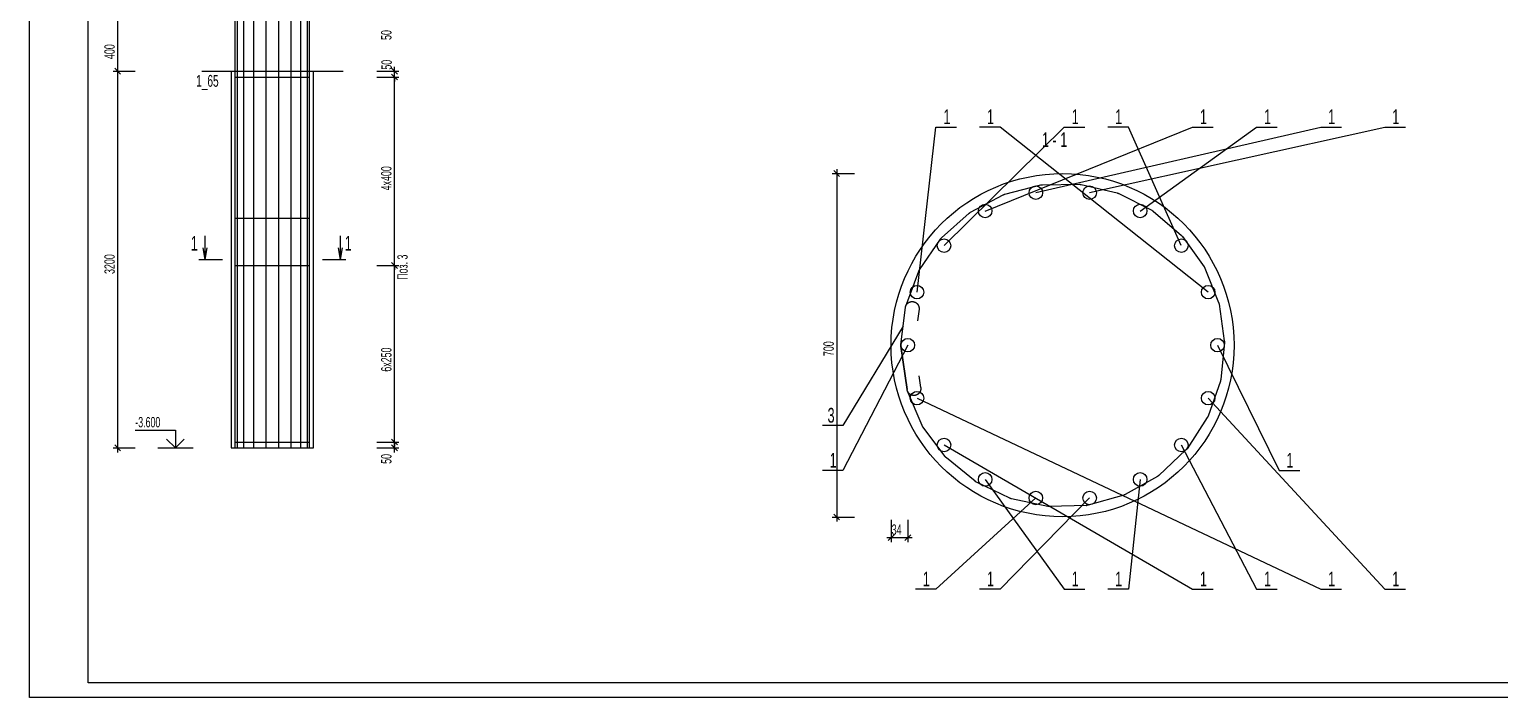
# Model space of a CAD drawing. Extents: x -483223 to 550073, y -164053 to -64662.
# Drawn here: x 298073 to 348063, y -124202 to -101505 of the extents above; entities that cross this region are included whole.
import ezdxf

# ---------------------------------------------------------------- set-up
doc = ezdxf.new("R2010")
doc.units = 0
doc.header["$MEASUREMENT"] = 0
doc.layers.get('0').update_dxf_attribs({"color": 40, "linetype": 'CONTINUOUS'})
for name, color, linetype in [('ARM', 3, 'CONTINUOUS'), ('OPAL', 4, 'CONTINUOUS'), ('OTM', 9, 'CONTINUOUS'), ('RAZM', 6, 'CONTINUOUS'), ('TEXT', 5, 'CONTINUOUS'), ('VYNOS', 3, 'CONTINUOUS')]:
    doc.layers.add(name, color=color, linetype=linetype)
doc.styles.add('РОЗМІР', font='ARIALN.TTF', dxfattribs={"width": 0.75})

msp = doc.modelspace()

# ---------------------------------------------------------------- linework, layer by layer
at = {"color": 7}
for p, q in [((298072.6753, -124201.5622), (298072.6753, -64801.5622)), ((300072.6753, -123701.5622), (300072.6753, -65301.5622)), ((381572.6753, -123701.5622), (300072.6753, -123701.5622)), ((382072.6753, -124201.5622), (298072.6753, -124201.5622))]:
    msp.add_line(p, q, dxfattribs=at)
at = {"layer": 'ARM', "color": 1}
for p, q in [((305073.6755, -115721.5634), (305073.6755, -96001.5622)), ((305149.9008, -115721.5634), (305149.9008, -96001.5622)), ((305149.9077, -115721.5634), (305149.9077, -96001.5622)), ((305369.3908, -115721.5634), (305369.3908, -96001.5622)), ((305369.4023, -115721.5634), (305369.4023, -96001.5622)), ((305705.6701, -115721.5634), (305705.6701, -96001.5622)), ((305705.6862, -115721.5634), (305705.6862, -96001.5622)), ((306118.1793, -115721.5634), (306118.1793, -96001.5622)), ((306118.1976, -115721.5634), (306118.1976, -96001.5622)), ((306557.1625, -115721.5634), (306557.1625, -96001.5622)), ((306557.1808, -115721.5634), (306557.1808, -96001.5622)), ((306969.6731, -115721.5634), (306969.6731, -96001.5622)), ((306969.6892, -115721.5634), (306969.6892, -96001.5622)), ((307305.9547, -115721.5634), (307305.9547, -96001.5622)), ((307305.9662, -115721.5634), (307305.9662, -96001.5622)), ((307525.4463, -115721.5634), (307525.4463, -96001.5622)), ((307525.4532, -115721.5634), (307525.4532, -96001.5622)), ((307601.6754, -115721.5634), (307601.6754, -96001.5622)), ((305073.6755, -103121.5634), (307601.3809, -103121.5634)), ((331239.6827, -107100.1233), (332461.2037, -106787.1823)), ((332461.2037, -106787.1823), (332465.1558, -106786.2088)), ((332465.1558, -106786.2088), (332469.1231, -106785.2994)), ((332469.1231, -106785.2994), (332473.1056, -106784.4632)), ((332473.1056, -106784.4632), (332477.1034, -106783.6972)), ((332477.1034, -106783.6972), (332481.1134, -106782.9984)), ((332481.1134, -106782.9984), (332485.1356, -106782.3697)), ((332485.1356, -106782.3697), (332489.167, -106781.8112)), ((332489.167, -106781.8112), (332493.2075, -106781.326)), ((332493.2075, -106781.326), (332497.2572, -106780.9079)), ((332497.2572, -106780.9079), (332501.313, -106780.5631)), ((332501.313, -106780.5631), (332505.3749, -106780.2884)), ((332505.3749, -106780.2884), (332509.4398, -106780.0839)), ((332509.4398, -106780.0839), (332513.5078, -106779.9497)), ((332513.5078, -106779.9497), (332517.5758, -106779.8886)), ((332517.5758, -106779.8886), (332519.1108, -106779.8825)), ((332519.1108, -106779.8825), (333780.0056, -106766.2686)), ((333780.0056, -106766.2686), (333784.0767, -106766.3052)), ((333784.0767, -106766.3052), (333788.1447, -106766.4121)), ((333788.1447, -106766.4121), (333792.2127, -106766.5891)), ((333792.2127, -106766.5891), (333796.2745, -106766.8362)), ((333796.2745, -106766.8362), (333800.3303, -106767.1567)), ((333800.3303, -106767.1567), (333804.3831, -106767.5473)), ((333804.3831, -106767.5473), (333808.4266, -106768.0081)), ((333808.4266, -106768.0081), (333812.4641, -106768.5391)), ((333812.4641, -106768.5391), (333816.4894, -106769.1403)), ((333816.4894, -106769.1403), (333820.5024, -106769.8117)), ((333820.5024, -106769.8117), (333824.5064, -106770.5533)), ((333824.5064, -106770.5533), (333828.495, -106771.362)), ((333828.495, -106771.362), (333832.4684, -106772.244)), ((333832.4684, -106772.244), (333833.0208, -106772.3691)), ((333833.0208, -106772.3706), (335061.0115, -107058.8651)), ((330075.4921, -107714.697), (331187.6137, -107120.3671)), ((331187.6137, -107120.3671), (331191.2208, -107118.4781)), ((331191.2208, -107118.4781), (331194.8585, -107116.6562)), ((331194.8585, -107116.6562), (331198.5298, -107114.8953)), ((331198.5298, -107114.8953), (331202.2285, -107113.1986)), ((331202.2285, -107113.1986), (331205.9578, -107111.5689)), ((331205.9578, -107111.5689), (331209.7145, -107110.0034)), ((331209.7145, -107110.0034), (331213.4987, -107108.5019)), ((331213.4987, -107108.5019), (331217.3073, -107107.0676)), ((331217.3073, -107107.0676), (331221.1433, -107105.7004)), ((331221.1433, -107105.7004), (331225.0007, -107104.4034)), ((331225.0007, -107104.4034), (331228.8795, -107103.1705)), ((331228.8795, -107103.1705), (331232.7797, -107102.0047)), ((331232.7797, -107102.0047), (331236.6981, -107100.9091)), ((331236.6981, -107100.9091), (331239.6827, -107100.1218)), ((335061.0115, -107058.8651), (335064.9666, -107059.8233)), ((335064.9666, -107059.8233), (335068.9033, -107060.8518)), ((335068.9033, -107060.8518), (335072.8248, -107061.9473)), ((335072.8248, -107061.9473), (335076.725, -107063.1131)), ((335076.725, -107063.1131), (335080.6038, -107064.346)), ((335080.6038, -107064.346), (335084.4612, -107065.6461)), ((335084.4612, -107065.6461), (335088.2942, -107067.0132)), ((335088.2942, -107067.0132), (335092.1028, -107068.4476)), ((335092.1028, -107068.4476), (335095.887, -107069.949)), ((335095.887, -107069.949), (335099.6437, -107071.5146)), ((335099.6437, -107071.5146), (335103.3729, -107073.1473)), ((335103.3729, -107073.1473), (335107.0747, -107074.841)), ((335107.0747, -107074.841), (335110.7429, -107076.6019)), ((335110.7429, -107076.6019), (335113.5048, -107077.9813)), ((335113.5048, -107077.9797), (336238.1996, -107648.1595)), ((305073.6755, -107921.5634), (307601.3809, -107921.5634)), ((329090.757, -108588.3878), (330029.7279, -107746.7374)), ((330029.7279, -107746.7374), (330032.7827, -107744.0457)), ((330032.7827, -107744.0457), (330035.8833, -107741.409)), ((330035.8833, -107741.409), (330039.0297, -107738.8272)), ((330039.0297, -107738.8272), (330042.2188, -107736.3004)), ((330042.2188, -107736.3004), (330045.4536, -107733.8284)), ((330045.4536, -107733.8284), (330048.7312, -107731.4145)), ((330048.7312, -107731.4145), (330052.0515, -107729.0585)), ((330052.0515, -107729.0585), (330055.4085, -107726.7606)), ((330055.4085, -107726.7606), (330058.8081, -107724.5236)), ((330058.8081, -107724.5236), (330062.2474, -107722.3416)), ((330062.2474, -107722.3416), (330065.7203, -107720.2237)), ((330065.7203, -107720.2237), (330069.2329, -107718.1638)), ((330069.2329, -107718.1638), (330072.7791, -107716.1679)), ((330072.7791, -107716.1679), (330075.4921, -107714.697)), ((336238.1996, -107648.1595), (336241.8129, -107650.0333)), ((336241.8129, -107650.0333), (336245.3956, -107651.9681)), ((336245.3956, -107651.9681), (336248.9418, -107653.9639)), ((336248.9418, -107653.9639), (336252.4513, -107656.0239)), ((336252.4513, -107656.0239), (336255.9273, -107658.1418)), ((336255.9273, -107658.1418), (336259.3666, -107660.3238)), ((336259.3666, -107660.3238), (336262.7632, -107662.5607)), ((336262.7632, -107662.5607), (336266.1232, -107664.8618)), ((336266.1232, -107664.8618), (336269.4404, -107667.2177)), ((336269.4404, -107667.2177), (336272.718, -107669.6317)), ((336272.718, -107669.6317), (336275.9529, -107672.1036)), ((336275.9529, -107672.1036), (336279.145, -107674.6304)), ((336279.145, -107674.6304), (336282.2914, -107677.2122)), ((336282.2914, -107677.2122), (336284.6443, -107679.205)), ((336284.6443, -107679.205), (337241.5687, -108500.3842)), ((328341.9227, -109671.1102), (329053.9192, -108630.3876)), ((329053.9192, -108630.3861), (329056.2477, -108627.0474)), ((329056.2477, -108627.0474), (329058.6311, -108623.7485)), ((329058.6311, -108623.7485), (329061.0756, -108620.4923)), ((329061.0756, -108620.4923), (329063.5719, -108617.2818)), ((329063.5719, -108617.2818), (329066.1293, -108614.111)), ((329066.1293, -108614.111), (329068.7385, -108610.9891)), ((329068.7385, -108610.9891), (329071.3997, -108607.9099)), ((329071.3997, -108607.9099), (329074.1188, -108604.8795)), ((329074.1188, -108604.8795), (329076.8867, -108601.8979)), ((329076.8867, -108601.8979), (329079.7096, -108598.9621)), ((329079.7096, -108598.9621), (329082.5813, -108596.0782)), ((329082.5813, -108596.0782), (329085.5018, -108593.2431)), ((329085.5018, -108593.2431), (329088.4712, -108590.4599)), ((329088.4712, -108590.4599), (329090.757, -108588.3878)), ((337241.5687, -108500.3842), (337244.6357, -108503.0606)), ((337244.6357, -108503.0606), (337247.6539, -108505.7919)), ((337247.6539, -108505.7919), (337250.6233, -108508.5751)), ((337250.6233, -108508.5751), (337253.5438, -108511.4102)), ((337253.5438, -108511.4102), (337256.4155, -108514.2941)), ((337256.4155, -108514.2941), (337259.2354, -108517.2299)), ((337259.2354, -108517.2299), (337262.0064, -108520.2115)), ((337262.0064, -108520.2115), (337264.7224, -108523.2419)), ((337264.7224, -108523.2419), (337267.3866, -108526.3211)), ((337267.3866, -108526.3211), (337269.9959, -108529.4461)), ((337269.9959, -108529.4461), (337272.5502, -108532.6138)), ((337272.5502, -108532.6138), (337275.0496, -108535.8273)), ((337275.0496, -108535.8273), (337277.491, -108539.0836)), ((337277.491, -108539.0836), (337279.3037, -108541.5799)), ((337279.3037, -108541.5799), (338013.6055, -109566.6867)), ((305073.6755, -109521.5634), (307601.3809, -109521.5634)), ((327871.9185, -110900.7993), (328316.1262, -109720.6616)), ((328316.1262, -109720.6632), (328317.5911, -109716.8637)), ((328317.5911, -109716.8637), (328319.1261, -109713.0948)), ((328319.1261, -109713.0948), (328320.7222, -109709.3503)), ((328320.7222, -109709.3503), (328322.3884, -109705.6363)), ((328322.3884, -109705.6363), (328324.1157, -109701.9528)), ((328324.1157, -109701.9528), (328325.9071, -109698.2968)), ((328325.9071, -109698.2968), (328327.7626, -109694.6744)), ((328327.7626, -109694.6744), (328329.6821, -109691.0855)), ((328329.6821, -109691.0855), (328331.6627, -109687.5272)), ((328331.6627, -109687.5272), (328333.7044, -109684.0085)), ((328333.7044, -109684.0085), (328335.8101, -109680.5234)), ((328335.8101, -109680.5234), (328337.9738, -109677.0749)), ((328337.9738, -109677.0749), (328340.1985, -109673.6661)), ((328340.1985, -109673.6661), (328341.9227, -109671.1087)), ((338013.6055, -109566.6867), (338015.9462, -109570.0162)), ((338015.9462, -109570.0162), (338018.2289, -109573.3853)), ((338018.2289, -109573.3853), (338020.4536, -109576.7941)), ((338020.4536, -109576.7941), (338022.6173, -109580.2426)), ((338022.6173, -109580.2426), (338024.723, -109583.7277)), ((338024.723, -109583.7277), (338026.7647, -109587.2464)), ((338026.7647, -109587.2464), (338028.7452, -109590.8048)), ((338028.7452, -109590.8048), (338030.6618, -109594.3936)), ((338030.6618, -109594.3936), (338032.5172, -109598.0161)), ((338032.5172, -109598.0161), (338034.3117, -109601.6721)), ((338034.3117, -109601.6721), (338036.0389, -109605.3555)), ((338036.0389, -109605.3555), (338037.7022, -109609.0695)), ((338037.7022, -109609.0695), (338039.3013, -109612.814)), ((338039.3013, -109612.814), (338040.467, -109615.6705)), ((338040.467, -109615.6705), (338510.0502, -110785.9418)), ((327707.6851, -112206.9638), (327858.6403, -110955.0641)), ((327707.6851, -112206.9638), (327858.6403, -110955.0641)), ((327858.6403, -110955.0626), (327859.1621, -110951.0251)), ((327858.6403, -110955.0626), (327859.1621, -110951.0251)), ((327859.1621, -110951.0251), (327859.7572, -110946.9998)), ((327859.1621, -110951.0251), (327859.7572, -110946.9998)), ((327859.7572, -110946.9998), (327860.4194, -110942.9837)), ((327859.7572, -110946.9998), (327860.4194, -110942.9837)), ((327860.4194, -110942.9837), (327861.1519, -110938.9798)), ((327860.4194, -110942.9837), (327861.1519, -110938.9798)), ((327861.1519, -110938.9798), (327861.9545, -110934.9881)), ((327861.1519, -110938.9798), (327861.9545, -110934.9881)), ((327861.9545, -110934.9881), (327862.8273, -110931.0117)), ((327861.9545, -110934.9881), (327862.8273, -110931.0117)), ((327862.8273, -110931.0117), (327863.7672, -110927.0535)), ((327862.8273, -110931.0117), (327863.7672, -110927.0535)), ((327863.7672, -110927.0535), (327864.7774, -110923.1107)), ((327863.7672, -110927.0535), (327864.7774, -110923.1107)), ((327864.7774, -110923.1107), (327865.8577, -110919.1861)), ((327864.7774, -110923.1107), (327865.8577, -110919.1861)), ((327865.8577, -110919.1861), (327867.0051, -110915.2799)), ((327865.8577, -110919.1861), (327867.0051, -110915.2799)), ((327867.0051, -110915.2799), (327868.2197, -110911.395)), ((327867.0051, -110915.2799), (327868.2197, -110911.395)), ((327868.2197, -110911.395), (327869.5015, -110907.5314)), ((327868.2197, -110911.395), (327869.5015, -110907.5314)), ((327869.5015, -110907.5314), (327870.8534, -110903.6923)), ((327869.5015, -110907.5314), (327870.8534, -110903.6923)), ((327870.8534, -110903.6923), (327872.2694, -110899.8776)), ((327870.8534, -110903.6923), (327871.9185, -110900.7993)), ((327872.2694, -110899.8776), (327873.7526, -110896.0873)), ((327873.7526, -110896.0873), (327875.2998, -110892.3215)), ((327875.2998, -110892.3215), (327876.9142, -110888.5861)), ((327876.9142, -110888.5861), (327878.5957, -110884.8782)), ((327878.5957, -110884.8782), (327880.3383, -110881.2009)), ((327880.3383, -110881.2009), (327882.1449, -110877.554)), ((327882.1449, -110877.554), (327884.0156, -110873.9377)), ((327884.0156, -110873.9377), (327885.9504, -110870.358)), ((327885.9504, -110870.358), (327887.9463, -110866.8088)), ((327887.9463, -110866.8088), (327890.0032, -110863.2962)), ((327890.0032, -110863.2962), (327892.1211, -110859.8233)), ((327892.1211, -110859.8233), (327894.3001, -110856.384)), ((327894.3001, -110856.384), (327896.54, -110852.9843)), ((327896.54, -110852.9843), (327898.838, -110849.6243)), ((327898.838, -110849.6243), (327901.194, -110846.304)), ((327901.194, -110846.304), (327903.6049, -110843.0264)), ((327903.6049, -110843.0264), (327906.0768, -110839.7916)), ((327906.0768, -110839.7916), (327908.6006, -110836.5994)), ((327908.6006, -110836.5994), (327911.1824, -110833.4531)), ((327911.1824, -110833.4531), (327913.8191, -110830.3525)), ((327913.8191, -110830.3525), (327916.5077, -110827.2977)), ((327916.5077, -110827.2977), (327919.2512, -110824.2886)), ((327919.2512, -110824.2886), (327922.0436, -110821.3284)), ((327922.0436, -110821.3284), (327924.8909, -110818.4201)), ((327924.8909, -110818.4201), (327927.787, -110815.5576)), ((327927.787, -110815.5576), (327930.7319, -110812.7499)), ((327930.7319, -110812.7499), (327933.7257, -110809.9912)), ((327933.7257, -110809.9912), (327936.7683, -110807.2873)), ((327936.7683, -110807.2873), (327939.8567, -110804.6353)), ((327939.8567, -110804.6353), (327942.9909, -110802.0383)), ((327942.9909, -110802.0383), (327946.1677, -110799.4962)), ((327946.1677, -110799.4962), (327949.3904, -110797.009)), ((327949.3904, -110797.009), (327952.6588, -110794.5798)), ((327952.6588, -110794.5798), (327955.9639, -110792.2086)), ((327955.9639, -110792.2086), (327959.3147, -110789.8953)), ((327959.3147, -110789.8953), (327962.7022, -110787.6401)), ((327962.7022, -110787.6401), (327966.1293, -110785.4428)), ((327966.1293, -110785.4428), (327969.593, -110783.3066)), ((327969.593, -110783.3066), (327973.0964, -110781.2314)), ((327973.0964, -110781.2314), (327976.6334, -110779.2172)), ((327976.6334, -110779.2172), (327980.204, -110777.2672)), ((327980.204, -110777.2672), (327983.8112, -110775.3781)), ((327983.8112, -110775.3781), (327987.4489, -110773.5532)), ((327987.4489, -110773.5532), (327991.1171, -110771.7893)), ((327991.1171, -110771.7893), (327994.8158, -110770.0925)), ((327994.8158, -110770.0925), (327998.5451, -110768.4598)), ((327998.5451, -110768.4598), (328002.3018, -110766.8912)), ((328002.3018, -110766.8912), (328006.0829, -110765.3897)), ((328006.0829, -110765.3897), (328009.8915, -110763.9523)), ((328009.8915, -110763.9523), (328013.7245, -110762.5821)), ((328013.7245, -110762.5821), (328017.5819, -110761.282)), ((328017.5819, -110761.282), (328021.4607, -110760.0461)), ((328021.4607, -110760.0461), (328025.3608, -110758.8803)), ((328025.3608, -110758.8803), (328029.2793, -110757.7817)), ((328029.2793, -110757.7817), (328033.2161, -110756.7502)), ((328033.2161, -110756.7502), (328037.1711, -110755.7889)), ((328037.1711, -110755.7889), (328041.1445, -110754.8978)), ((328041.1445, -110754.8978), (328045.1301, -110754.0738)), ((328045.1301, -110754.0738), (328049.131, -110753.3231)), ((328049.131, -110753.3231), (328053.141, -110752.6395)), ((328053.141, -110752.6395), (328057.1663, -110752.0261)), ((328057.1663, -110752.0261), (328061.2007, -110751.4829)), ((328061.2007, -110751.4829), (328065.2443, -110751.0098)), ((328065.2443, -110751.0098), (328069.294, -110750.6101)), ((328069.294, -110750.6101), (328073.3497, -110750.2774)), ((328073.3497, -110750.2774), (328077.4116, -110750.018)), ((328077.4116, -110750.018), (328081.4796, -110749.8288)), ((328081.4796, -110749.8288), (328085.5476, -110749.7098)), ((328085.5476, -110749.7098), (328089.6156, -110749.664)), ((328089.6156, -110749.664), (328093.6867, -110749.6854)), ((328093.6867, -110749.6854), (328097.7577, -110749.78)), ((328097.7577, -110749.78), (328101.8226, -110749.9478)), ((328101.8226, -110749.9478), (328105.8876, -110750.1828)), ((328105.8876, -110750.1828), (328109.9464, -110750.491)), ((328109.9464, -110750.491), (328113.9992, -110750.8695)), ((328113.9992, -110750.8695), (328118.0427, -110751.3181)), ((328118.0427, -110751.3181), (328122.0802, -110751.8369)), ((328122.0802, -110751.8369), (328126.1085, -110752.4258)), ((328126.1085, -110752.4258), (328130.1246, -110753.085)), ((328130.1246, -110753.085), (328134.1285, -110753.8174)), ((328134.1285, -110753.8174), (328138.1202, -110754.617)), ((328138.1202, -110754.617), (328142.0967, -110755.4837)), ((328142.0967, -110755.4837), (328146.0579, -110756.4237)), ((328146.0579, -110756.4237), (328150.0007, -110757.4307)), ((328150.0007, -110757.4307), (328153.9253, -110758.5049)), ((328153.9253, -110758.5049), (328157.8316, -110759.6494)), ((328157.8316, -110759.6494), (328161.7195, -110760.8609)), ((328161.7195, -110760.8609), (328165.583, -110762.1426)), ((328165.583, -110762.1426), (328169.4252, -110763.4885)), ((328169.4252, -110763.4885), (328173.2399, -110764.9014)), ((328173.2399, -110764.9014), (328177.0332, -110766.3815)), ((328177.0332, -110766.3815), (328180.7991, -110767.9288)), ((328180.7991, -110767.9288), (328184.5344, -110769.5401)), ((328184.5344, -110769.5401), (328188.2454, -110771.2155)), ((328188.2454, -110771.2155), (328191.9227, -110772.9581)), ((328191.9227, -110772.9581), (328195.5726, -110774.7617)), ((328195.5726, -110774.7617), (328199.189, -110776.6293)), ((328199.189, -110776.6293), (328202.7717, -110778.5611)), ((328202.7717, -110778.5611), (328206.3209, -110780.5539)), ((328206.3209, -110780.5539), (328209.8335, -110782.6077)), ((328209.8335, -110782.6077), (328213.3125, -110784.7226)), ((328213.3125, -110784.7226), (328216.7518, -110786.8985)), ((328216.7518, -110786.8985), (328220.1515, -110789.1354)), ((328220.1515, -110789.1354), (328223.5145, -110791.4304)), ((328223.5145, -110791.4304), (328226.8348, -110793.7833)), ((328226.8348, -110793.7833), (328230.1155, -110796.1942)), ((328230.1155, -110796.1942), (328233.3534, -110798.66)), ((328233.3534, -110798.66), (328236.5455, -110801.1838)), ((328236.5455, -110801.1838), (328239.695, -110803.7625)), ((328239.695, -110803.7625), (328242.7986, -110806.3962)), ((328242.7986, -110806.3962), (328245.8565, -110809.0848)), ((328245.8565, -110809.0848), (328248.8655, -110811.8222)), ((328248.8655, -110811.8222), (328251.8287, -110814.6146)), ((328251.8287, -110814.6146), (328254.7401, -110817.4588)), ((328254.7401, -110817.4588), (328257.6027, -110820.3519)), ((328257.6027, -110820.3519), (328260.4164, -110823.2968)), ((328260.4164, -110823.2968), (328263.1752, -110826.2875)), ((328263.1752, -110826.2875), (328265.8821, -110829.3271)), ((328265.8821, -110829.3271), (328268.5371, -110832.4124)), ((328268.5371, -110832.4124), (328271.1372, -110835.5466)), ((328271.1372, -110835.5466), (328273.6793, -110838.7235)), ((328273.6793, -110838.7235), (328276.1696, -110841.9431)), ((328276.1696, -110841.9431), (328278.6018, -110845.2054)), ((328278.6018, -110845.2054), (328280.9761, -110848.5135)), ((328280.9761, -110848.5135), (328283.2924, -110851.8582)), ((328283.2924, -110851.8582), (328285.5507, -110855.2457)), ((328285.5507, -110855.2457), (328287.751, -110858.6697)), ((328287.751, -110858.6697), (328289.8872, -110862.1335)), ((328289.8872, -110862.1335), (328291.9655, -110865.6339)), ((328291.9655, -110865.6339), (328293.9827, -110869.1708)), ((328293.9827, -110869.1708), (328295.9358, -110872.7414)), ((328295.9358, -110872.7414), (328297.8279, -110876.3455)), ((328297.8279, -110876.3455), (328299.6589, -110879.9802)), ((328299.6589, -110879.9802), (328301.4229, -110883.6484)), ((328301.4229, -110883.6484), (328303.1227, -110887.3471)), ((328303.1227, -110887.3471), (328304.7615, -110891.0733)), ((328304.7615, -110891.0733), (328306.3301, -110894.827)), ((328306.3301, -110894.827), (328307.8346, -110898.6112)), ((328307.8346, -110898.6112), (328309.275, -110902.4167)), ((328309.275, -110902.4167), (328310.6483, -110906.2497)), ((328310.6483, -110906.2497), (328311.9514, -110910.1041)), ((328311.9514, -110910.1041), (328313.1904, -110913.9829)), ((328313.1904, -110913.9829), (328314.3593, -110917.8799)), ((328314.3593, -110917.8799), (328315.4609, -110921.7984)), ((328315.4609, -110921.7984), (328316.4955, -110925.7352)), ((328316.4955, -110925.7352), (328317.4598, -110929.6903)), ((328317.4598, -110929.6903), (328318.354, -110933.6606)), ((328318.354, -110933.6606), (328319.181, -110937.6462)), ((328319.181, -110937.6462), (328319.9379, -110941.647)), ((328319.9379, -110941.647), (328320.6215, -110945.657)), ((328320.6215, -110945.657), (328321.2379, -110949.6823)), ((328321.2379, -110949.6823), (328321.7842, -110953.7167)), ((328321.7842, -110953.7167), (328322.2603, -110957.7573)), ((328322.2603, -110957.7573), (328322.6661, -110961.807)), ((328322.6661, -110961.807), (328322.9988, -110965.8658)), ((328322.9988, -110965.8658), (328323.2643, -110969.9277)), ((328323.2643, -110969.9277), (328323.4566, -110973.9926)), ((328323.4566, -110973.9926), (328323.5786, -110978.0606)), ((328323.5786, -110978.0606), (328323.6274, -110982.1317)), ((338510.0502, -110785.9403), (338511.5333, -110789.7336)), ((338511.5333, -110789.7336), (338512.9493, -110793.5483)), ((338512.9493, -110793.5483), (338514.3013, -110797.3904)), ((338514.3013, -110797.3904), (338515.583, -110801.254)), ((338515.583, -110801.254), (338516.7976, -110805.1389)), ((338516.7976, -110805.1389), (338517.9451, -110809.0421)), ((338517.9451, -110809.0421), (338519.0223, -110812.9666)), ((338519.0223, -110812.9666), (338520.0325, -110816.9095)), ((338520.0325, -110816.9095), (338520.9755, -110820.8707)), ((338520.9755, -110820.8707), (338521.8452, -110824.8471)), ((338521.8452, -110824.8471), (338522.6478, -110828.8358)), ((338522.6478, -110828.8358), (338523.3803, -110832.8397)), ((338523.3803, -110832.8397), (338524.0425, -110836.8558)), ((338524.0425, -110836.8558), (338524.4972, -110839.9075)), ((338524.4972, -110839.906), (338702.4452, -112088.2565)), ((328321.949, -111010.9296), (328274.0669, -111408.0525)), ((328321.9948, -111010.5588), (328321.949, -111010.928)), ((328322.4403, -111006.5122), (328321.9948, -111010.5588)), ((328322.8157, -111002.4594), (328322.4403, -111006.5122)), ((328323.1209, -110998.4006), (328322.8157, -111002.4594)), ((328323.3528, -110994.3387), (328323.1209, -110998.4006)), ((328323.5145, -110990.2707), (328323.3528, -110994.3387)), ((328323.6061, -110986.1997), (328323.5145, -110990.2707)), ((328323.6274, -110982.1317), (328323.6061, -110986.1997)), ((327706.0066, -112235.3726), (327706.0341, -112231.3016)), ((327706.0524, -112239.4406), (327706.0066, -112235.3726)), ((327706.0341, -112231.3016), (327706.1348, -112227.2336)), ((327706.1653, -112243.5117), (327706.0524, -112239.4406)), ((327706.1348, -112227.2336), (327706.3026, -112223.1656)), ((327706.3514, -112247.5766), (327706.1653, -112243.5117)), ((327706.3026, -112223.1656), (327706.5437, -112219.1037)), ((327706.6078, -112251.6385), (327706.3514, -112247.5766)), ((327706.5437, -112219.1037), (327706.855, -112215.0449)), ((327706.9374, -112255.6973), (327706.6078, -112251.6385)), ((327706.855, -112215.0449), (327707.2365, -112210.9921)), ((327707.3341, -112259.747), (327706.9374, -112255.6973)), ((327707.2365, -112210.9921), (327707.6851, -112206.9638)), ((327707.8041, -112263.7906), (327707.3341, -112259.747)), ((327708.3442, -112267.825), (327707.8041, -112263.7906)), ((327918.1129, -113739.4124), (327708.3442, -112267.825)), ((327708.3442, -112267.825), (327918.1129, -113739.4124)), ((338703.6537, -112144.109), (338579.7645, -113398.9766)), ((338702.4452, -112088.2565), (338702.9854, -112092.291)), ((338702.9854, -112092.291), (338703.4553, -112096.3345)), ((338703.4553, -112096.3345), (338703.8521, -112100.3842)), ((338703.9345, -112141.0367), (338703.6537, -112144.1098)), ((338703.8521, -112100.3842), (338704.1786, -112104.4431)), ((338704.2457, -112136.9778), (338703.9345, -112141.0367)), ((338704.1786, -112104.4431), (338704.438, -112108.5049)), ((338704.4868, -112132.916), (338704.2457, -112136.9778)), ((338704.438, -112108.5049), (338704.6211, -112112.5699)), ((338704.6547, -112128.848), (338704.4868, -112132.916)), ((338704.6211, -112112.5699), (338704.7371, -112116.6409)), ((338704.7523, -112124.78), (338704.6547, -112128.848)), ((338704.7371, -112116.6409), (338704.7798, -112120.7089)), ((338704.7798, -112120.7089), (338704.7523, -112124.78)), ((328380.1094, -113673.5562), (328323.661, -113277.5594)), ((338567.6613, -113453.5153), (338149.0364, -114642.9677)), ((338568.6653, -113450.5978), (338567.6613, -113453.5153)), ((338569.9318, -113446.7313), (338568.6653, -113450.5978)), ((338571.1311, -113442.8403), (338569.9318, -113446.7313)), ((338572.2603, -113438.931), (338571.1311, -113442.8403)), ((338573.3223, -113435.0034), (338572.2603, -113438.931)), ((338574.3171, -113431.0544), (338573.3223, -113435.0034)), ((338575.2418, -113427.0902), (338574.3171, -113431.0544)), ((338576.0994, -113423.1107), (338575.2418, -113427.0902)), ((338576.8837, -113419.119), (338576.0994, -113423.1107)), ((338577.6008, -113415.112), (338576.8837, -113419.119)), ((338578.2478, -113411.0928), (338577.6008, -113415.112)), ((338578.8246, -113407.0615), (338578.2478, -113411.0928)), ((338579.3281, -113403.024), (338578.8246, -113407.0615)), ((338579.7645, -113398.9774), (338579.3281, -113403.024)), ((327918.7202, -113743.4201), (327918.1129, -113739.4132)), ((327918.1679, -113739.7824), (327918.1129, -113739.4132)), ((327918.7843, -113743.8046), (327918.1679, -113739.7824)), ((327919.4008, -113747.4332), (327918.7202, -113743.4201)), ((327919.4679, -113747.8177), (327918.7843, -113743.8046)), ((327920.1484, -113751.434), (327919.4008, -113747.4332)), ((327920.2247, -113751.8155), (327919.4679, -113747.8177)), ((327920.9694, -113755.4227), (327920.1484, -113751.434)), ((327921.0518, -113755.8011), (327920.2247, -113751.8155)), ((327921.8574, -113759.393), (327920.9694, -113755.4227)), ((327921.9459, -113759.7714), (327921.0518, -113755.8011)), ((327922.8157, -113763.3511), (327921.8574, -113759.393)), ((327922.9103, -113763.7265), (327921.9459, -113759.7714)), ((327923.8411, -113767.2879), (327922.8157, -113763.3511)), ((327923.9418, -113767.6633), (327922.9103, -113763.7265)), ((327924.9367, -113771.2094), (327923.8411, -113767.2879)), ((327925.0435, -113771.5817), (327923.9418, -113767.6633)), ((327926.0994, -113775.1096), (327924.9367, -113771.2094)), ((327926.2123, -113775.4819), (327925.0435, -113771.5817)), ((327927.3292, -113778.9883), (327926.0994, -113775.1096)), ((327927.4513, -113779.3576), (327926.2123, -113775.4819)), ((327928.6293, -113782.8458), (327927.3292, -113778.9883)), ((327928.7575, -113783.215), (327927.4513, -113779.3576)), ((327929.9934, -113786.6818), (327928.6293, -113782.8458)), ((327930.1277, -113787.045), (327928.7575, -113783.215)), ((327931.4247, -113790.4904), (327929.9934, -113786.6818)), ((327931.5681, -113790.8536), (327930.1277, -113787.045)), ((327932.9262, -113794.2746), (327931.4247, -113790.4904)), ((327933.0726, -113794.6347), (327931.5681, -113790.8536)), ((327934.4887, -113798.0313), (327932.9262, -113794.2746)), ((327934.6412, -113798.3914), (327933.0726, -113794.6347)), ((328429.2274, -114957.8915), (327934.4887, -113798.0328)), ((327936.277, -113802.1176), (327934.6412, -113798.3914)), ((327937.9768, -113805.8164), (327936.277, -113802.1176)), ((327939.7438, -113809.4846), (327937.9768, -113805.8164)), ((327941.5718, -113813.1192), (327939.7438, -113809.4846)), ((327943.4639, -113816.7233), (327941.5718, -113813.1192)), ((327945.417, -113820.2939), (327943.4639, -113816.7233)), ((327947.4342, -113823.8309), (327945.417, -113820.2939)), ((327949.5125, -113827.3312), (327947.4342, -113823.8309)), ((327951.6487, -113830.795), (327949.5125, -113827.3312)), ((327953.849, -113834.2191), (327951.6487, -113830.795)), ((327956.1073, -113837.6065), (327953.849, -113834.2191)), ((327958.4236, -113840.9543), (327956.1073, -113837.6065)), ((327960.7979, -113844.2593), (327958.4236, -113840.9543)), ((327963.2301, -113847.5217), (327960.7979, -113844.2593)), ((327965.7173, -113850.7443), (327963.2301, -113847.5217)), ((327968.2625, -113853.9212), (327965.7173, -113850.7443)), ((327970.8626, -113857.0523), (327968.2625, -113853.9212)), ((327973.5145, -113860.1407), (327970.8626, -113857.0523)), ((327976.2214, -113863.1802), (327973.5145, -113860.1407)), ((327978.9802, -113866.171), (327976.2214, -113863.1802)), ((327981.794, -113869.1159), (327978.9802, -113866.171)), ((327984.6565, -113872.009), (327981.794, -113869.1159)), ((327987.5679, -113874.8532), (327984.6565, -113872.009)), ((327990.5281, -113877.6456), (327987.5679, -113874.8532)), ((327993.5371, -113880.383), (327990.5281, -113877.6456)), ((327996.595, -113883.0716), (327993.5371, -113880.383)), ((327999.6986, -113885.7053), (327996.595, -113883.0716)), ((328002.848, -113888.284), (327999.6986, -113885.7053)), ((328006.0402, -113890.8078), (328002.848, -113888.284)), ((328009.2781, -113893.2767), (328006.0402, -113890.8078)), ((328012.5587, -113895.6876), (328009.2781, -113893.2767)), ((328015.879, -113898.0405), (328012.5587, -113895.6876)), ((328019.2421, -113900.3354), (328015.879, -113898.0405)), ((328022.6417, -113902.5693), (328019.2421, -113900.3354)), ((328026.0811, -113904.7482), (328022.6417, -113902.5693)), ((328029.5601, -113906.8631), (328026.0811, -113904.7482)), ((328033.0726, -113908.9169), (328029.5601, -113906.8631)), ((328036.6218, -113910.9097), (328033.0726, -113908.9169)), ((328040.2046, -113912.8415), (328036.6218, -113910.9097)), ((328043.8209, -113914.7092), (328040.2046, -113912.8415)), ((328047.4678, -113916.5158), (328043.8209, -113914.7092)), ((328051.1482, -113918.2553), (328047.4678, -113916.5158)), ((328054.8561, -113919.9338), (328051.1482, -113918.2553)), ((328058.5945, -113921.5451), (328054.8561, -113919.9338)), ((328062.3604, -113923.0924), (328058.5945, -113921.5451)), ((328066.1506, -113924.5725), (328062.3604, -113923.0924)), ((328069.9684, -113925.9854), (328066.1506, -113924.5725)), ((328073.8075, -113927.3312), (328069.9684, -113925.9854)), ((328077.6741, -113928.613), (328073.8075, -113927.3312)), ((328081.559, -113929.8245), (328077.6741, -113928.613)), ((328085.4652, -113930.9689), (328081.559, -113929.8245)), ((328089.3898, -113932.0462), (328085.4652, -113930.9689)), ((328093.3326, -113933.0533), (328089.3898, -113932.0462)), ((328097.2938, -113933.9902), (328093.3326, -113933.0533)), ((328101.2703, -113934.8599), (328097.2938, -113933.9902)), ((328105.262, -113935.6595), (328101.2703, -113934.8599)), ((328109.2659, -113936.3919), (328105.262, -113935.6595)), ((328113.282, -113937.0511), (328109.2659, -113936.3919)), ((328117.3103, -113937.6401), (328113.282, -113937.0511)), ((328121.3478, -113938.1589), (328117.3103, -113937.6401)), ((328125.3914, -113938.6105), (328121.3478, -113938.1589)), ((328129.4441, -113938.989), (328125.3914, -113938.6105)), ((328133.5029, -113939.2941), (328129.4441, -113938.989)), ((328137.5679, -113939.5322), (328133.5029, -113939.2941)), ((328141.6328, -113939.697), (328137.5679, -113939.5322)), ((328145.7039, -113939.7916), (328141.6328, -113939.697)), ((328149.7749, -113939.816), (328145.7039, -113939.7916)), ((328153.8429, -113939.7702), (328149.7749, -113939.816)), ((328157.9109, -113939.6512), (328153.8429, -113939.7702)), ((328161.9789, -113939.462), (328157.9109, -113939.6512)), ((328166.0408, -113939.2026), (328161.9789, -113939.462)), ((328170.0966, -113938.873), (328166.0408, -113939.2026)), ((328174.1462, -113938.4702), (328170.0966, -113938.873)), ((328178.1898, -113938.0002), (328174.1462, -113938.4702)), ((328182.2243, -113937.457), (328178.1898, -113938.0002)), ((328186.2495, -113936.8436), (328182.2243, -113937.457)), ((328190.2595, -113936.16), (328186.2495, -113936.8436)), ((328194.2604, -113935.4092), (328190.2595, -113936.16)), ((328198.249, -113934.5853), (328194.2604, -113935.4092)), ((328202.2194, -113933.6942), (328198.249, -113934.5853)), ((328206.1744, -113932.7329), (328202.2194, -113933.6942)), ((328210.1112, -113931.7044), (328206.1744, -113932.7329)), ((328214.0327, -113930.6058), (328210.1112, -113931.7044)), ((328217.9298, -113929.44), (328214.0327, -113930.6058)), ((328221.8086, -113928.204), (328217.9298, -113929.44)), ((328225.666, -113926.9009), (328221.8086, -113928.204)), ((328229.499, -113925.5338), (328225.666, -113926.9009)), ((328233.3076, -113924.0994), (328229.499, -113925.5338)), ((328237.0918, -113922.5949), (328233.3076, -113924.0994)), ((328240.8485, -113921.0294), (328237.0918, -113922.5949)), ((328244.5778, -113919.3967), (328240.8485, -113921.0294)), ((328248.2765, -113917.6968), (328244.5778, -113919.3967)), ((328251.9447, -113915.936), (328248.2765, -113917.6968)), ((328255.5824, -113914.111), (328251.9447, -113915.936)), ((328259.1896, -113912.222), (328255.5824, -113914.111)), ((328262.7601, -113910.2719), (328259.1896, -113912.222)), ((328266.2971, -113908.2578), (328262.7601, -113910.2719)), ((328269.8005, -113906.1826), (328266.2971, -113908.2578)), ((328273.2643, -113904.0463), (328269.8005, -113906.1826)), ((328276.6914, -113901.8521), (328273.2643, -113904.0463)), ((328280.0819, -113899.5969), (328276.6914, -113901.8521)), ((328283.4297, -113897.2806), (328280.0819, -113899.5969)), ((328286.7378, -113894.9094), (328283.4297, -113897.2806)), ((328290.0032, -113892.4802), (328286.7378, -113894.9094)), ((328293.2258, -113889.993), (328290.0032, -113892.4802)), ((328296.4058, -113887.4539), (328293.2258, -113889.993)), ((328299.5399, -113884.8569), (328296.4058, -113887.4539)), ((328302.6283, -113882.2049), (328299.5399, -113884.8569)), ((328305.6709, -113879.501), (328302.6283, -113882.2049)), ((328308.6647, -113876.7423), (328305.6709, -113879.501)), ((328311.6096, -113873.9346), (328308.6647, -113876.7423)), ((328314.5057, -113871.0751), (328311.6096, -113873.9346)), ((328317.35, -113868.1638), (328314.5057, -113871.0751)), ((328320.1454, -113865.2036), (328317.35, -113868.1638)), ((328322.8889, -113862.1976), (328320.1454, -113865.2036)), ((328325.5775, -113859.1428), (328322.8889, -113862.1976)), ((328328.2142, -113856.0391), (328325.5775, -113859.1428)), ((328330.796, -113852.8928), (328328.2142, -113856.0391)), ((328333.3229, -113849.7037), (328330.796, -113852.8928)), ((328335.7918, -113846.4658), (328333.3229, -113849.7037)), ((328338.2057, -113843.1882), (328335.7918, -113846.4658)), ((328340.5617, -113839.8709), (328338.2057, -113843.1882)), ((328342.8596, -113836.5109), (328340.5617, -113839.8709)), ((328345.0966, -113833.1113), (328342.8596, -113836.5109)), ((328347.2755, -113829.6719), (328345.0966, -113833.1113)), ((328349.3965, -113826.199), (328347.2755, -113829.6719)), ((328351.4534, -113822.6865), (328349.3965, -113826.199)), ((328353.4492, -113819.1373), (328351.4534, -113822.6865)), ((328355.384, -113815.5576), (328353.4492, -113819.1373)), ((328357.2548, -113811.9412), (328355.384, -113815.5576)), ((328359.0614, -113808.2944), (328357.2548, -113811.9412)), ((328360.807, -113804.617), (328359.0614, -113808.2944)), ((328362.4855, -113800.9091), (328360.807, -113804.617)), ((328364.0999, -113797.1738), (328362.4855, -113800.9091)), ((328365.6502, -113793.411), (328364.0999, -113797.1738)), ((328367.1333, -113789.6207), (328365.6502, -113793.411)), ((328368.5493, -113785.8029), (328367.1333, -113789.6207)), ((328369.9013, -113781.9638), (328368.5493, -113785.8029)), ((328371.183, -113778.1003), (328369.9013, -113781.9638)), ((328372.4006, -113774.2154), (328371.183, -113778.1003)), ((328373.5481, -113770.3122), (328372.4006, -113774.2154)), ((328374.6254, -113766.3876), (328373.5481, -113770.3122)), ((328375.6355, -113762.4448), (328374.6254, -113766.3876)), ((328376.5785, -113758.4836), (328375.6355, -113762.4448)), ((328377.4513, -113754.5071), (328376.5785, -113758.4836)), ((328378.2539, -113750.5185), (328377.4513, -113754.5071)), ((328378.9863, -113746.5146), (328378.2539, -113750.5185)), ((328379.6486, -113742.4985), (328378.9863, -113746.5146)), ((328380.2437, -113738.4702), (328379.6486, -113742.4985)), ((328380.1094, -113673.5562), (328380.6495, -113677.5906)), ((328380.7655, -113734.4357), (328380.2437, -113738.4702)), ((328380.6495, -113677.5906), (328381.1195, -113681.6342)), ((328381.2172, -113730.3891), (328380.7655, -113734.4357)), ((328381.1195, -113681.6342), (328381.5162, -113685.6839)), ((328381.5986, -113726.3364), (328381.2172, -113730.3891)), ((328381.5162, -113685.6839), (328381.8458, -113689.7427)), ((328381.9099, -113722.2775), (328381.5986, -113726.3364)), ((328381.8458, -113689.7427), (328382.1022, -113693.8046)), ((328382.151, -113718.2156), (328381.9099, -113722.2775)), ((328382.1022, -113693.8046), (328382.2883, -113697.8696)), ((328382.3189, -113714.1476), (328382.151, -113718.2156)), ((328382.2883, -113697.8696), (328382.4013, -113701.9406)), ((328382.4196, -113710.0797), (328382.3189, -113714.1476)), ((328382.4013, -113701.9406), (328382.447, -113706.0086)), ((328382.447, -113706.0086), (328382.4196, -113710.0797)), ((328430.4573, -114960.7205), (328429.2274, -114957.8915)), ((328432.1357, -114964.4284), (328430.4573, -114960.7205)), ((328433.8783, -114968.1058), (328432.1357, -114964.4284)), ((328435.6849, -114971.7526), (328433.8783, -114968.1058)), ((328437.5557, -114975.369), (328435.6849, -114971.7526)), ((328439.4905, -114978.9517), (328437.5557, -114975.369)), ((338124.3141, -114693.0653), (337434.9525, -115748.9186)), ((338125.9865, -114690.4721), (338124.3141, -114693.0661)), ((338128.1349, -114687.0175), (338125.9865, -114690.4721)), ((338130.2253, -114683.5233), (338128.1349, -114687.0175)), ((338132.2517, -114679.9954), (338130.2253, -114683.5233)), ((338134.217, -114676.431), (338132.2517, -114679.9954)), ((338136.1213, -114672.833), (338134.217, -114676.431)), ((338137.9616, -114669.2014), (338136.1213, -114672.833)), ((338139.7407, -114665.5393), (338137.9616, -114669.2014)), ((338141.4528, -114661.8466), (338139.7407, -114665.5393)), ((338143.1007, -114658.1265), (338141.4528, -114661.8466)), ((338144.6846, -114654.3759), (338143.1007, -114658.1265)), ((338146.2013, -114650.5978), (338144.6846, -114654.3759)), ((338147.6539, -114646.7954), (338146.2013, -114650.5978)), ((338149.0364, -114642.9684), (338147.6539, -114646.7954)), ((328441.4863, -114982.4979), (328439.4905, -114978.9517)), ((328443.5432, -114986.0104), (328441.4863, -114982.4979)), ((328445.6611, -114989.4864), (328443.5432, -114986.0104)), ((328447.837, -114992.9257), (328445.6611, -114989.4864)), ((328450.077, -114996.3254), (328447.837, -114992.9257)), ((328452.372, -114999.6854), (328450.077, -114996.3254)), ((328454.7279, -115003.0057), (328452.372, -114999.6854)), ((328457.1419, -115006.2833), (328454.7279, -115003.0057)), ((329213.4041, -116015.2982), (328457.1419, -115006.284)), ((305073.6755, -115521.5634), (307601.3809, -115521.5634)), ((337399.0333, -115791.7043), (336478.4523, -116653.4314)), ((337401.2703, -115789.581), (337399.0333, -115791.705)), ((337404.1816, -115786.7337), (337401.2703, -115789.581)), ((337407.0411, -115783.8376), (337404.1816, -115786.7337)), ((337409.8488, -115780.8926), (337407.0411, -115783.8376)), ((337412.6045, -115777.8958), (337409.8488, -115780.8926)), ((337415.3114, -115774.8563), (337412.6045, -115777.8958)), ((337417.9603, -115771.7648), (337415.3114, -115774.8563)), ((337420.5574, -115768.6307), (337417.9603, -115771.7648)), ((337423.0995, -115765.4507), (337420.5574, -115768.6307)), ((337425.5836, -115762.2281), (337423.0995, -115765.4507)), ((337428.0128, -115758.9627), (337425.5836, -115762.2281)), ((337430.384, -115755.6546), (337428.0128, -115758.9627)), ((337432.7003, -115752.3068), (337430.384, -115755.6546)), ((337434.9525, -115748.9194), (337432.7003, -115752.3068)), ((329215.2687, -116017.7548), (329213.4041, -116015.3012)), ((329217.7803, -116020.9592), (329215.2687, -116017.7548)), ((329220.3499, -116024.1147), (329217.7803, -116020.9592)), ((329222.9713, -116027.2275), (329220.3499, -116024.1147)), ((329225.6477, -116030.2976), (329222.9713, -116027.2275)), ((329228.376, -116033.3127), (329225.6477, -116030.2976)), ((329231.1592, -116036.2851), (329228.376, -116033.3127)), ((329233.9912, -116039.2087), (329231.1592, -116036.2851)), ((329236.8751, -116042.0834), (329233.9912, -116039.2087)), ((329239.8079, -116044.9033), (329236.8751, -116042.0834)), ((329242.7894, -116047.6743), (329239.8079, -116044.9033)), ((329245.8198, -116050.3903), (329242.7894, -116047.6743)), ((329248.896, -116053.0576), (329245.8198, -116050.3903)), ((329252.021, -116055.6699), (329248.896, -116053.0576)), ((330226.4503, -116855.9964), (329252.021, -116055.6691)), ((330228.849, -116857.9343), (330226.4503, -116855.9995)), ((330232.0503, -116860.4489), (330228.849, -116857.9343)), ((330235.2943, -116862.9086), (330232.0503, -116860.4489)), ((330238.5811, -116865.3073), (330235.2943, -116862.9086)), ((330241.9105, -116867.6511), (330238.5811, -116865.3073)), ((330245.2797, -116869.9338), (330241.9105, -116867.6511)), ((330248.6854, -116872.1616), (330245.2797, -116869.9338)), ((330252.1339, -116874.3283), (330248.6854, -116872.1616)), ((330255.616, -116876.434), (330252.1339, -116874.3283)), ((330259.1377, -116878.4787), (330255.616, -116876.434)), ((330262.693, -116880.4562), (330259.1377, -116878.4787)), ((330266.2819, -116882.3789), (330262.693, -116880.4562)), ((330269.9013, -116884.2343), (330266.2819, -116882.3789)), ((330273.5573, -116886.0288), (330269.9013, -116884.2343)), ((331410.3004, -117431.7952), (330273.5573, -116886.031)), ((336433.39, -116686.4514), (335334.3605, -117304.6552)), ((336436.0664, -116684.924), (336433.39, -116686.4499)), ((336439.5698, -116682.8488), (336436.0664, -116684.924)), ((336443.0366, -116680.7187), (336439.5698, -116682.8488)), ((336446.4638, -116678.5214), (336443.0366, -116680.7187)), ((336449.8543, -116676.2692), (336446.4638, -116678.5214)), ((336453.2051, -116673.956), (336449.8543, -116676.2692)), ((336456.5132, -116671.5878), (336453.2051, -116673.956)), ((336459.7816, -116669.1586), (336456.5132, -116671.5878)), ((336463.0043, -116666.6745), (336459.7816, -116669.1586)), ((336466.1873, -116664.1354), (336463.0043, -116666.6745)), ((336469.3214, -116661.5414), (336466.1873, -116664.1354)), ((336472.4128, -116658.8925), (336469.3214, -116661.5414)), ((336475.4555, -116656.1887), (336472.4128, -116658.8925)), ((336478.4523, -116653.4299), (336475.4555, -116656.1887)), ((331413.0897, -117433.1113), (331410.3004, -117431.7929)), ((331416.7976, -117434.7897), (331413.0897, -117433.1113)), ((331420.533, -117436.4072), (331416.7976, -117434.7897)), ((331424.2958, -117437.9575), (331420.533, -117436.4072)), ((331428.0861, -117439.4406), (331424.2958, -117437.9575)), ((331431.9008, -117440.8627), (331428.0861, -117439.4406)), ((331435.7399, -117442.2116), (331431.9008, -117440.8627)), ((331439.6034, -117443.4934), (331435.7399, -117442.2116)), ((331443.4883, -117444.7141), (331439.6034, -117443.4934)), ((331447.3915, -117445.8615), (331443.4883, -117444.7141)), ((331451.316, -117446.9418), (331447.3915, -117445.8615)), ((331455.2589, -117447.955), (331451.316, -117446.9418)), ((331459.217, -117448.895), (331455.2589, -117447.955)), ((331463.1935, -117449.7739), (331459.217, -117448.895)), ((332697.0863, -117709.686), (331463.1935, -117449.7716)), ((335282.74, -117326.0182), (334068.2625, -117665.26)), ((335285.7063, -117325.1706), (335282.74, -117326.019)), ((335289.6003, -117323.9865), (335285.7063, -117325.1706)), ((335293.4761, -117322.7414), (335289.6003, -117323.9865)), ((335297.3274, -117321.423), (335293.4761, -117322.7414)), ((335301.1543, -117320.0375), (335297.3274, -117321.423)), ((335304.9568, -117318.591), (335301.1543, -117320.0375)), ((335308.7349, -117317.0773), (335304.9568, -117318.591)), ((335312.4855, -117315.4965), (335308.7349, -117317.0773)), ((335316.2086, -117313.8486), (335312.4855, -117315.4965)), ((335319.9013, -117312.1335), (335316.2086, -117313.8486)), ((335323.5634, -117310.3635), (335319.9013, -117312.1335)), ((335327.195, -117308.5202), (335323.5634, -117310.3635)), ((335330.796, -117306.622), (335327.195, -117308.5202)), ((335334.3605, -117304.6567), (335330.796, -117306.622)), ((332700.6782, -117710.4184), (332697.0863, -117709.686)), ((332704.6821, -117711.1569), (332700.6782, -117710.4184)), ((332708.6952, -117711.8283), (332704.6821, -117711.1569)), ((332712.7205, -117712.4326), (332708.6952, -117711.8283)), ((332716.7579, -117712.9636), (332712.7205, -117712.4326)), ((332720.8015, -117713.4213), (332716.7579, -117712.9636)), ((332724.8543, -117713.812), (332720.8015, -117713.4213)), ((332728.91, -117714.1293), (332724.8543, -117713.812)), ((332732.9719, -117714.3796), (332728.91, -117714.1293)), ((332737.0399, -117714.5566), (332732.9719, -117714.3796)), ((332741.1079, -117714.6664), (332737.0399, -117714.5566)), ((332752.7351, -117714.5749), (332741.1079, -117714.6664)), ((334013.044, -117673.7408), (332752.7351, -117714.5749)), ((334007.9902, -117673.8461), (334013.044, -117673.7424)), ((334012.0582, -117673.7668), (334007.9902, -117673.8461)), ((334016.1262, -117673.6203), (334012.0582, -117673.7668)), ((334020.1912, -117673.3945), (334016.1262, -117673.6203)), ((334024.25, -117673.1076), (334020.1912, -117673.3945)), ((334028.3058, -117672.7414), (334024.25, -117673.1076)), ((334032.3524, -117672.308), (334028.3058, -117672.7414)), ((334036.3899, -117671.8076), (334032.3524, -117672.308)), ((334040.4213, -117671.2277), (334036.3899, -117671.8076)), ((334044.4404, -117670.5869), (334040.4213, -117671.2277)), ((334048.4474, -117669.8727), (334044.4404, -117670.5869)), ((334052.4391, -117669.0854), (334048.4474, -117669.8727)), ((334056.4216, -117668.2309), (334052.4391, -117669.0854)), ((334060.3859, -117667.3093), (334056.4216, -117668.2309)), ((334064.3318, -117666.3205), (334060.3859, -117667.3093)), ((334068.2625, -117665.2585), (334064.3318, -117666.3205))]:
    msp.add_line(p, q, dxfattribs=at)
for centre in [(332292.6753, -107051.5622), (334122.6753, -107051.5622), (330572.6753, -107671.5622), (335842.6753, -107671.5622), (329172.6753, -108851.5622), (337242.6753, -108851.5622), (328252.6753, -110431.5622), (338152.6753, -110431.5622), (327942.6753, -112231.5622), (338472.6753, -112231.5622), (328252.6753, -114031.5622), (338152.6753, -114031.5622), (329172.6753, -115621.5622), (337242.6753, -115621.5622), (330572.6753, -116791.5622), (335842.6753, -116791.5622), (332292.6753, -117421.5622), (334122.6753, -117421.5622)]:
    msp.add_circle(centre, 230, dxfattribs=at)
at = {"layer": 'OPAL', "color": 74}
for p, q in [((303937.6755, -102921.5634), (308737.6755, -102921.5634)), ((304937.6755, -102921.5634), (304937.6755, -115721.5634)), ((307737.6755, -115721.5634), (307737.6755, -102921.5634)), ((304937.6755, -115721.5634), (307737.6755, -115721.5634))]:
    msp.add_line(p, q, dxfattribs=at)
msp.add_circle((333202.6753, -112231.5622), 5830, dxfattribs=at)
at = {"layer": 'OTM', "color": 7}
for p, q in [((309887.6755, -102921.5634), (310637.6755, -102921.5634)), ((310387.6755, -102821.5634), (310587.6755, -103021.5634)), ((310487.6755, -115871.5634), (310487.6755, -102771.5634)), ((310487.6755, -103121.5634), (310487.6755, -102971.5634)), ((309887.6755, -103121.5634), (310637.6755, -103121.5634)), ((310387.6755, -103021.5634), (310587.6755, -103221.5634)), ((310487.6755, -103121.5634), (310487.6755, -103271.5634)), ((303967.1753, -108921.5634), (304037.6755, -109321.5634)), ((304037.6755, -108521.5634), (304037.6755, -109321.5634)), ((304108.1756, -108921.5634), (304037.6755, -109321.5634)), ((308567.1753, -108921.5634), (308637.6755, -109321.5634)), ((308637.6755, -108521.5634), (308637.6755, -109321.5634)), ((308708.1756, -108921.5634), (308637.6755, -109321.5634)), ((303837.6755, -109321.5634), (304637.6755, -109321.5634)), ((304011.4753, -109021.5634), (304037.6755, -109321.5634)), ((304063.8756, -109021.5634), (304037.6755, -109321.5634)), ((308037.6755, -109321.5634), (308837.6755, -109321.5634)), ((308611.4753, -109021.5634), (308637.6755, -109321.5634)), ((308663.8756, -109021.5634), (308637.6755, -109321.5634)), ((310387.6755, -109421.5634), (310587.6755, -109621.5634)), ((310487.6755, -109521.5634), (310487.6755, -109371.5634)), ((309887.6755, -109521.5634), (310637.6755, -109521.5634)), ((310487.6755, -109521.5634), (310487.6755, -109671.5634)), ((301672.6753, -115121.5634), (303037.6755, -115121.5634)), ((302737.6755, -115421.5634), (303037.6755, -115721.5634)), ((303037.6755, -115121.5634), (303037.6755, -115721.5634)), ((303337.6755, -115421.5634), (303037.6755, -115721.5634)), ((310387.6755, -115421.5634), (310587.6755, -115621.5634)), ((310487.6755, -115521.5634), (310487.6755, -115371.5634)), ((302437.6755, -115721.5634), (303637.6755, -115721.5634)), ((309887.6755, -115521.5634), (310637.6755, -115521.5634)), ((309887.6755, -115721.5634), (310637.6755, -115721.5634)), ((310387.6755, -115621.5634), (310587.6755, -115821.5634)), ((310487.6755, -115521.5634), (310487.6755, -115671.5634))]:
    msp.add_line(p, q, dxfattribs=at)
at = {"layer": 'RAZM', "color": 7}
for p, q in [((301072.6753, -101171.5634), (301072.6753, -103071.5634)), ((300922.6753, -102921.5634), (301672.6753, -102921.5634)), ((300922.6753, -102921.5634), (301672.6753, -102921.5634)), ((301172.6753, -103021.5634), (300972.6753, -102821.5634)), ((301172.6753, -103021.5634), (300972.6753, -102821.5634)), ((301072.6753, -102771.5634), (301072.6753, -115871.5634)), ((325372.6753, -106401.5622), (326122.6753, -106401.5622)), ((325622.6753, -106501.5622), (325422.6753, -106301.5622)), ((325522.6753, -106251.5622), (325522.6753, -118218.2309)), ((300922.6753, -115721.5634), (301672.6753, -115721.5634)), ((301172.6753, -115821.5634), (300972.6753, -115621.5634)), ((325622.6753, -118168.2294), (325422.6753, -117968.2309)), ((325372.6753, -118068.2309), (326122.6753, -118068.2309)), ((327372.6753, -118168.2309), (327372.6753, -118918.2309)), ((327939.3409, -118168.2309), (327939.3409, -118918.2309)), ((327222.6753, -118768.2309), (328089.3409, -118768.2309)), ((327272.6753, -118868.2309), (327472.6753, -118668.2309)), ((327839.3409, -118868.2309), (328039.3409, -118668.2309))]:
    msp.add_line(p, q, dxfattribs=at)
at = {"layer": 'VYNOS', "color": 7}
for p, q in [((328256.9496, -110433.624), (328899.1554, -104820.5655)), ((328899.1554, -104820.5655), (329599.1554, -104820.5655)), ((329171.4882, -108849.5725), (333260.5263, -104820.5655)), ((331079.8408, -104820.5655), (330379.8408, -104820.5655)), ((330572.6539, -107673.8431), (337621.8971, -104820.5655)), ((338155.0545, -110433.5873), (331079.8408, -104820.5655)), ((332291.4406, -107048.2449), (341983.268, -104820.5655)), ((333260.5263, -104820.5655), (333960.5263, -104820.5655)), ((334120.5391, -107048.2388), (344163.9534, -104820.5655)), ((335441.2117, -104820.5655), (334741.2117, -104820.5655)), ((337240.5037, -108849.5419), (335441.2117, -104820.5655)), ((335839.3318, -107673.8217), (339802.5825, -104820.5655)), ((337621.8971, -104820.5655), (338321.8971, -104820.5655)), ((339802.5825, -104820.5655), (340502.5825, -104820.5655)), ((341983.268, -104820.5655), (342683.268, -104820.5655)), ((344163.9534, -104820.5655), (344863.9534, -104820.5655)), ((327783.1642, -111581.0147), (325737.162, -114960.7541)), ((327939.3409, -112234.9362), (325737.162, -116487.2311)), ((338472.6753, -112234.8966), (340565.8211, -116487.2311)), ((328256.974, -114036.2424), (341983.268, -120521.5024)), ((338155.0819, -114036.1356), (344163.9534, -120521.5024)), ((325737.162, -114960.7541), (325037.162, -114960.7541)), ((329171.537, -115620.2817), (337621.8971, -120521.5024)), ((337240.5555, -115620.1932), (339802.5825, -120521.5024)), ((325737.162, -116487.2311), (325037.162, -116487.2311)), ((330572.7211, -116795.9897), (333260.5263, -120521.5024)), ((335839.3989, -116795.9348), (335441.2117, -120521.5024)), ((340565.8211, -116487.2311), (341265.8211, -116487.2311)), ((332291.5169, -117421.5634), (328899.1554, -120521.5024)), ((334120.6154, -117421.539), (331079.8408, -120521.5024)), ((328899.1554, -120521.5024), (328199.1554, -120521.5024)), ((331079.8408, -120521.5024), (330379.8408, -120521.5024)), ((333260.5263, -120521.5024), (333960.5263, -120521.5024)), ((335441.2117, -120521.5024), (334741.2117, -120521.5024)), ((337621.8971, -120521.5024), (338321.8971, -120521.5024)), ((339802.5825, -120521.5024), (340502.5825, -120521.5024)), ((341983.268, -120521.5024), (342683.268, -120521.5024)), ((344163.9534, -120521.5024), (344863.9534, -120521.5024))]:
    msp.add_line(p, q, dxfattribs=at)

# ---------------------------------------------------------------- texts
at = {"layer": 'OTM', "color": 7, "style": 'РОЗМІР', "width": 0.75}
for s, p in [('50', (310382.6753, -101861.5622)), ('50', (310392.6753, -102871.5622)), ('4x400', (310382.6753, -106971.5622)), ('Поз. 3', (310932.6753, -110011.5622)), ('6x250', (310382.6753, -113131.5622)), ('50', (310382.6753, -116261.5622))]:
    msp.add_text(s, height=350, rotation=90, dxfattribs=at).set_placement(p)
for s, height, p in [('1_65', 400, (303742.6753, -103451.5622)), ('1', 500, (303562.6753, -109021.5622)), ('1', 500, (308792.6753, -109021.5622)), ('-3.600', 350, (301672.6753, -115021.5622))]:
    msp.add_text(s, height=height, dxfattribs=at).set_placement(p)
at = {"layer": 'RAZM', "color": 7, "style": 'РОЗМІР', "width": 0.75}
for s, p in [('400', (300972.6753, -102511.5622)), ('3200', (300972.6753, -109811.5622)), ('700', (325422.6753, -112601.5622))]:
    msp.add_text(s, height=350, rotation=90, dxfattribs=at).set_placement(p)
msp.add_text('34', height=350, dxfattribs=at).set_placement((327392.6753, -118671.5622))
at = {"layer": 'TEXT', "color": 1, "style": 'РОЗМІР', "width": 0.75}
msp.add_text(' 1 - 1', height=500, dxfattribs=at).set_placement((332382.6753, -105501.5622))
at = {"layer": 'VYNOS', "color": 7, "style": 'РОЗМІР', "width": 0.75}
for s, p in [('1', (329152.6753, -104721.5622)), ('1', (330632.6753, -104721.5622)), ('1', (333512.6753, -104721.5622)), ('1', (334992.6753, -104721.5622)), ('1', (337872.6753, -104721.5622)), ('1', (340052.6753, -104721.5622)), ('1', (342232.6753, -104721.5622)), ('1', (344412.6753, -104721.5622)), ('3', (325212.6753, -114861.5622)), ('1', (325282.6753, -116391.5622)), ('1', (340812.6753, -116391.5622)), ('1', (328452.6753, -120421.5622)), ('1', (330632.6753, -120421.5622)), ('1', (333512.6753, -120421.5622)), ('1', (334992.6753, -120421.5622)), ('1', (337872.6753, -120421.5622)), ('1', (340052.6753, -120421.5622)), ('1', (342232.6753, -120421.5622)), ('1', (344412.6753, -120421.5622))]:
    msp.add_text(s, height=500, dxfattribs=at).set_placement(p)

doc.saveas('drawing.dxf')
